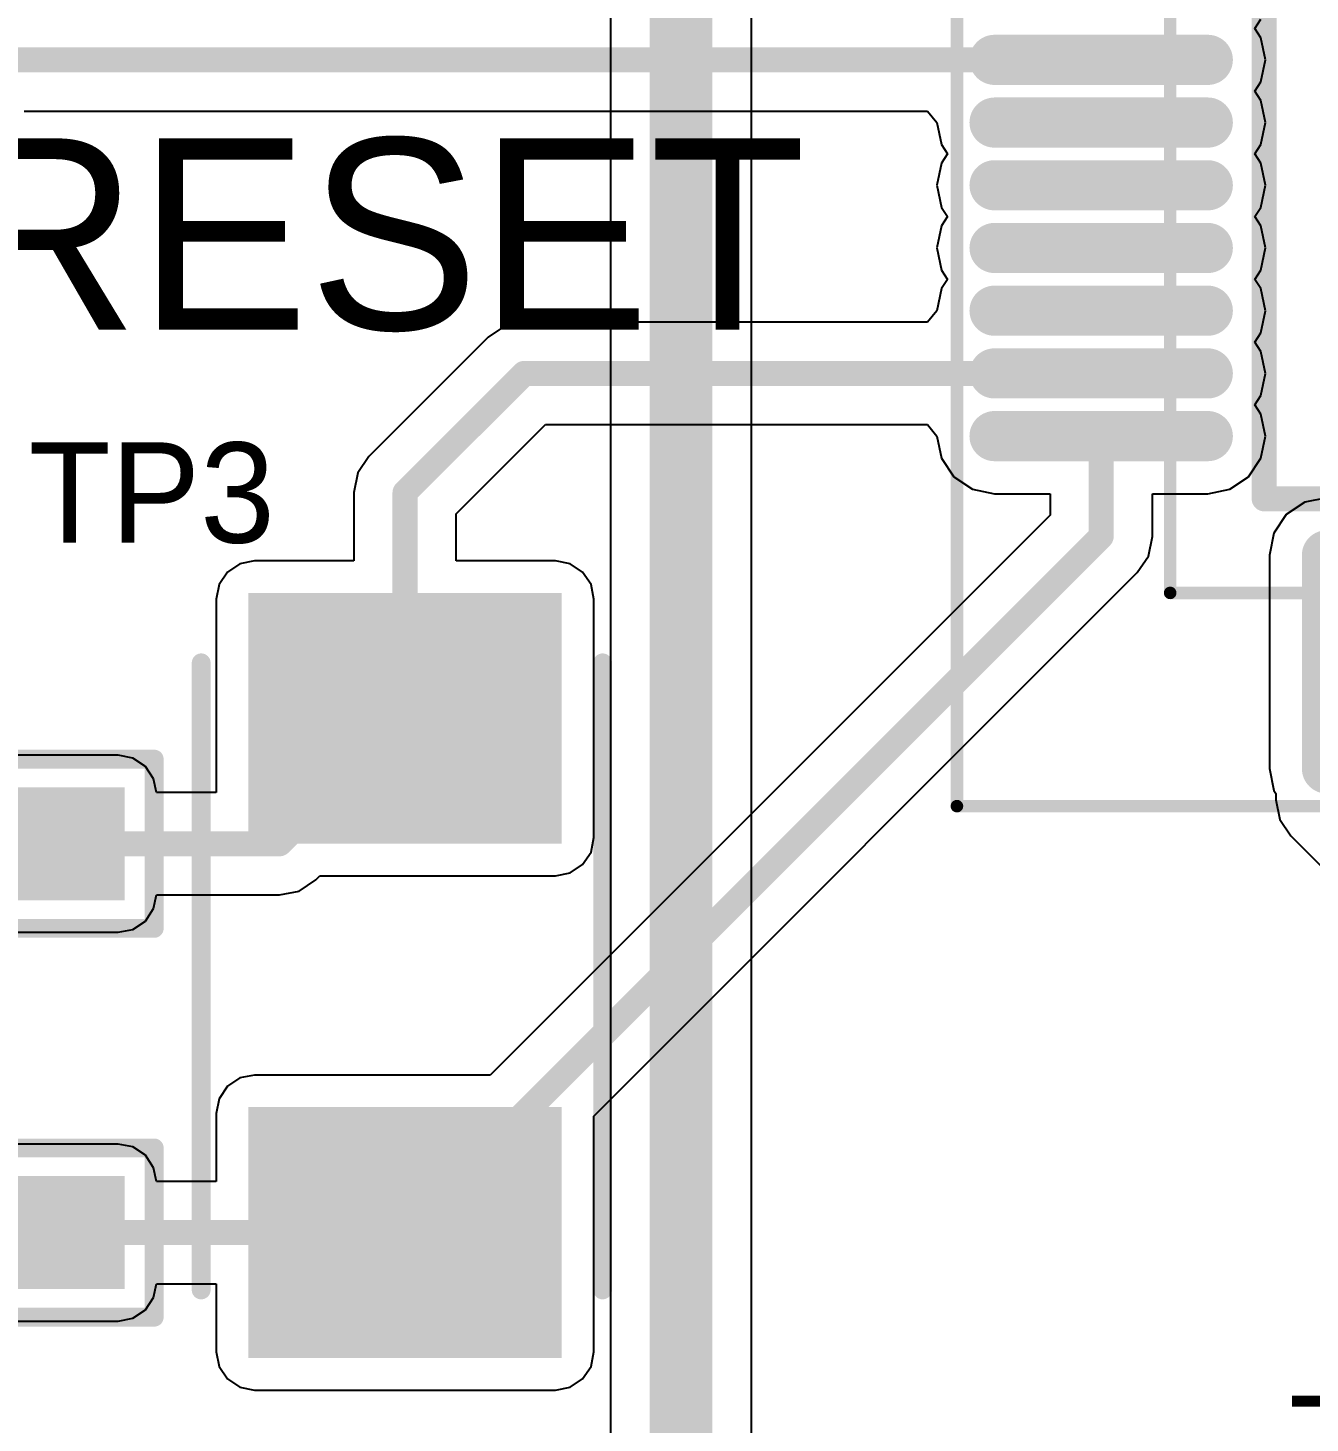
# Model space of a CAD drawing. Header units: millimetres. Extents: x 21 to 336, y 20 to 129.
# Drawn here: x 34.79 to 45.02, y 40.88 to 52 of the extents above; entities that cross this region are included whole.
import ezdxf

# ---------------------------------------------------------------- set-up
doc = ezdxf.new("R2010")
doc.units = ezdxf.units.MM
for name, color, linetype in [('BottomLayer', 5, 'Continuous'), ('Mechanical13', 56, 'Continuous'), ('Mechanical15', 56, 'Continuous'), ('TopLayer', 1, 'Continuous'), ('TopOverlay', 2, 'Continuous'), ('TopPaste', 8, 'Continuous'), ('TopSolder', 216, 'Continuous')]:
    doc.layers.add(name, color=color, linetype=linetype)

# ---------------------------------------------------------------- blocks, each defined once
blk = doc.blocks.new('SMD_RC0603_7')
at = {"layer": 'TopLayer'}
for points in [[(-1.314, -0.4), (-0.414, -0.4), (-1.314, 0.4), (-0.414, 0.4)], [(0.414, -0.4), (1.314, -0.4), (0.414, 0.4), (1.314, 0.4)]]:
    blk.add_solid(points, dxfattribs=at)
at = {"layer": 'TopOverlay', "const_width": 0.15}
for points in [[(1.6, 0.675), (-1.6, 0.675)], [(-1.6, 0.675), (-1.6, -0.675)], [(1.6, 0.675), (1.6, -0.675)], [(1.6, -0.675), (-1.6, -0.675)]]:
    blk.add_lwpolyline(points, dxfattribs=at)
at = {"layer": 'TopOverlay', "const_width": 0.075}
for points in [[(-1.638, 0.675, 1), (-1.563, 0.675, 1)], [(-1.638, 0.675, 1), (-1.563, 0.675, 1)], [(1.563, 0.675, 1), (1.638, 0.675, 1)], [(1.563, 0.675, 1), (1.638, 0.675, 1)], [(-1.638, -0.675, 1), (-1.563, -0.675, 1)], [(-1.638, -0.675, 1), (-1.563, -0.675, 1)], [(1.563, -0.675, 1), (1.638, -0.675, 1)], [(1.563, -0.675, 1), (1.638, -0.675, 1)]]:
    blk.add_lwpolyline(points, format="xyb", close=True, dxfattribs=at)
at = {"layer": 'TopPaste'}
for points in [[(-1.314, -0.4), (-0.414, -0.4), (-1.314, 0.4), (-0.414, 0.4)], [(0.414, -0.4), (1.314, -0.4), (0.414, 0.4), (1.314, 0.4)]]:
    blk.add_solid(points, dxfattribs=at)
at = {"layer": 'TopSolder'}
for points in [[(-1.364, -0.45), (-0.364, -0.45), (-1.364, 0.45), (-0.364, 0.45)], [(0.364, -0.45), (1.364, -0.45), (0.364, 0.45), (1.364, 0.45)]]:
    blk.add_solid(points, dxfattribs=at)
blk = doc.blocks.new('SMD_RC0603_9')
at = {"layer": 'TopLayer'}
for points in [[(-1.314, -0.4), (-0.414, -0.4), (-1.314, 0.4), (-0.414, 0.4)], [(0.414, -0.4), (1.314, -0.4), (0.414, 0.4), (1.314, 0.4)]]:
    blk.add_solid(points, dxfattribs=at)
at = {"layer": 'TopOverlay', "const_width": 0.15}
for points in [[(1.6, 0.675), (-1.6, 0.675)], [(-1.6, 0.675), (-1.6, -0.675)], [(1.6, 0.675), (1.6, -0.675)], [(1.6, -0.675), (-1.6, -0.675)]]:
    blk.add_lwpolyline(points, dxfattribs=at)
at = {"layer": 'TopOverlay', "const_width": 0.075}
for points in [[(-1.638, 0.675, 1), (-1.563, 0.675, 1)], [(-1.638, 0.675, 1), (-1.563, 0.675, 1)], [(1.563, 0.675, 1), (1.638, 0.675, 1)], [(1.563, 0.675, 1), (1.638, 0.675, 1)], [(-1.638, -0.675, 1), (-1.563, -0.675, 1)], [(-1.638, -0.675, 1), (-1.563, -0.675, 1)], [(1.563, -0.675, 1), (1.638, -0.675, 1)], [(1.563, -0.675, 1), (1.638, -0.675, 1)]]:
    blk.add_lwpolyline(points, format="xyb", close=True, dxfattribs=at)
at = {"layer": 'TopPaste'}
for points in [[(-1.314, -0.4), (-0.414, -0.4), (-1.314, 0.4), (-0.414, 0.4)], [(0.414, -0.4), (1.314, -0.4), (0.414, 0.4), (1.314, 0.4)]]:
    blk.add_solid(points, dxfattribs=at)
at = {"layer": 'TopSolder'}
for points in [[(-1.364, -0.45), (-0.364, -0.45), (-1.364, 0.45), (-0.364, 0.45)], [(0.364, -0.45), (1.364, -0.45), (0.364, 0.45), (1.364, 0.45)]]:
    blk.add_solid(points, dxfattribs=at)
blk = doc.blocks.new('LQFP80_N_18')
at = {"layer": 'Mechanical13', "const_width": 0.1}
for points in [[(-6, -6), (-6, 6)], [(-6, -6), (6, -6)]]:
    blk.add_lwpolyline(points, dxfattribs=at)
at = {"layer": 'Mechanical13', "const_width": 0.05}
blk.add_lwpolyline([(-6.025, -6, 1), (-5.975, -6, 1)], format="xyb", close=True, dxfattribs=at)
blk.add_lwpolyline([(-6.025, -6, 1), (-5.975, -6, 1)], format="xyb", close=True, dxfattribs=at)
at = {"layer": 'Mechanical15', "const_width": 0.1}
for points in [[(-7.7, -7.7), (-7.7, 7.7)], [(-7.7, -7.7), (7.7, -7.7)]]:
    blk.add_lwpolyline(points, dxfattribs=at)
at = {"layer": 'Mechanical15', "const_width": 0.05}
blk.add_lwpolyline([(-7.725, -7.7, 1), (-7.675, -7.7, 1)], format="xyb", close=True, dxfattribs=at)
blk.add_lwpolyline([(-7.725, -7.7, 1), (-7.675, -7.7, 1)], format="xyb", close=True, dxfattribs=at)
at = {"layer": 'TopLayer', "const_width": 0.3}
for points in [[(-7.4, -1.75), (-5.7, -1.75)], [(-7.4, -2.25), (-5.7, -2.25)], [(-7.4, -2.75), (-5.7, -2.75)], [(-7.4, -3.25), (-5.7, -3.25)], [(-7.4, -3.75), (-5.7, -3.75)], [(-7.4, -4.25), (-5.7, -4.25)], [(-7.4, -4.75), (-5.7, -4.75)], [(-4.75, -5.7), (-4.75, -7.4)]]:
    blk.add_lwpolyline(points, dxfattribs=at)
at = {"layer": 'TopLayer', "const_width": 0.15}
for points in [[(-7.475, -1.75, 1), (-7.325, -1.75, 1)], [(-5.775, -1.75, 1), (-5.625, -1.75, 1)], [(-7.475, -2.25, 1), (-7.325, -2.25, 1)], [(-5.775, -2.25, 1), (-5.625, -2.25, 1)], [(-7.475, -2.75, 1), (-7.325, -2.75, 1)], [(-5.775, -2.75, 1), (-5.625, -2.75, 1)], [(-7.475, -3.25, 1), (-7.325, -3.25, 1)], [(-5.775, -3.25, 1), (-5.625, -3.25, 1)], [(-7.475, -3.75, 1), (-7.325, -3.75, 1)], [(-5.775, -3.75, 1), (-5.625, -3.75, 1)], [(-7.475, -4.25, 1), (-7.325, -4.25, 1)], [(-5.775, -4.25, 1), (-5.625, -4.25, 1)], [(-7.475, -4.75, 1), (-7.325, -4.75, 1)], [(-5.775, -4.75, 1), (-5.625, -4.75, 1)], [(-4.825, -5.7, 1), (-4.675, -5.7, 1)], [(-4.825, -7.4, 1), (-4.675, -7.4, 1)]]:
    blk.add_lwpolyline(points, format="xyb", close=True, dxfattribs=at)
at = {"layer": 'TopOverlay', "const_width": 0.2}
for points in [[(-5.25, -5.25), (-5.25, 5.25)], [(-5.25, -5.25), (5.25, -5.25)]]:
    blk.add_lwpolyline(points, dxfattribs=at)
at = {"layer": 'TopOverlay', "const_width": 0.1}
blk.add_lwpolyline([(-5.3, -5.25, 1), (-5.2, -5.25, 1)], format="xyb", close=True, dxfattribs=at)
blk.add_lwpolyline([(-5.3, -5.25, 1), (-5.2, -5.25, 1)], format="xyb", close=True, dxfattribs=at)
at = {"layer": 'TopPaste', "const_width": 0.3}
for points in [[(-7.4, -1.75), (-5.7, -1.75)], [(-7.4, -2.25), (-5.7, -2.25)], [(-7.4, -2.75), (-5.7, -2.75)], [(-7.4, -3.25), (-5.7, -3.25)], [(-7.4, -3.75), (-5.7, -3.75)], [(-7.4, -4.25), (-5.7, -4.25)], [(-7.4, -4.75), (-5.7, -4.75)], [(-4.75, -5.7), (-4.75, -7.4)]]:
    blk.add_lwpolyline(points, dxfattribs=at)
at = {"layer": 'TopPaste', "const_width": 0.15}
for points in [[(-7.475, -1.75, 1), (-7.325, -1.75, 1)], [(-5.775, -1.75, 1), (-5.625, -1.75, 1)], [(-7.475, -2.25, 1), (-7.325, -2.25, 1)], [(-5.775, -2.25, 1), (-5.625, -2.25, 1)], [(-7.475, -2.75, 1), (-7.325, -2.75, 1)], [(-5.775, -2.75, 1), (-5.625, -2.75, 1)], [(-7.475, -3.25, 1), (-7.325, -3.25, 1)], [(-5.775, -3.25, 1), (-5.625, -3.25, 1)], [(-7.475, -3.75, 1), (-7.325, -3.75, 1)], [(-5.775, -3.75, 1), (-5.625, -3.75, 1)], [(-7.475, -4.25, 1), (-7.325, -4.25, 1)], [(-5.775, -4.25, 1), (-5.625, -4.25, 1)], [(-7.475, -4.75, 1), (-7.325, -4.75, 1)], [(-5.775, -4.75, 1), (-5.625, -4.75, 1)], [(-4.825, -5.7, 1), (-4.675, -5.7, 1)], [(-4.825, -7.4, 1), (-4.675, -7.4, 1)]]:
    blk.add_lwpolyline(points, format="xyb", close=True, dxfattribs=at)
at = {"layer": 'TopSolder', "const_width": 0.4}
for points in [[(-7.4, -1.75), (-5.7, -1.75)], [(-7.4, -2.25), (-5.7, -2.25)], [(-7.4, -2.75), (-5.7, -2.75)], [(-7.4, -3.25), (-5.7, -3.25)], [(-7.4, -3.75), (-5.7, -3.75)], [(-7.4, -4.25), (-5.7, -4.25)], [(-7.4, -4.75), (-5.7, -4.75)], [(-4.75, -5.7), (-4.75, -7.4)]]:
    blk.add_lwpolyline(points, dxfattribs=at)
at = {"layer": 'TopSolder', "const_width": 0.2}
for points in [[(-7.5, -1.75, 1), (-7.3, -1.75, 1)], [(-5.8, -1.75, 1), (-5.6, -1.75, 1)], [(-7.5, -2.25, 1), (-7.3, -2.25, 1)], [(-5.8, -2.25, 1), (-5.6, -2.25, 1)], [(-7.5, -2.75, 1), (-7.3, -2.75, 1)], [(-5.8, -2.75, 1), (-5.6, -2.75, 1)], [(-7.5, -3.25, 1), (-7.3, -3.25, 1)], [(-5.8, -3.25, 1), (-5.6, -3.25, 1)], [(-7.5, -3.75, 1), (-7.3, -3.75, 1)], [(-5.8, -3.75, 1), (-5.6, -3.75, 1)], [(-7.5, -4.25, 1), (-7.3, -4.25, 1)], [(-5.8, -4.25, 1), (-5.6, -4.25, 1)], [(-7.5, -4.75, 1), (-7.3, -4.75, 1)], [(-5.8, -4.75, 1), (-5.6, -4.75, 1)], [(-4.85, -5.7, 1), (-4.65, -5.7, 1)], [(-4.85, -7.4, 1), (-4.65, -7.4, 1)]]:
    blk.add_lwpolyline(points, format="xyb", close=True, dxfattribs=at)
blk = doc.blocks.new('QABM3_32')
at = {"layer": 'TopLayer'}
for points in [[(-0.95, -1.2), (0.95, -1.2), (-0.95, 1.2), (0.95, 1.2)], [(3.15, -1.2), (5.05, -1.2), (3.15, 1.2), (5.05, 1.2)]]:
    blk.add_solid(points, dxfattribs=at)
at = {"layer": 'TopOverlay', "const_width": 0.15}
for points in [[(4.557, 1.575), (-0.443, 1.575)], [(4.557, -1.625), (-0.443, -1.625)]]:
    blk.add_lwpolyline(points, dxfattribs=at)
at = {"layer": 'TopOverlay', "const_width": 0.075}
for points in [[(-0.48, 1.575, 1), (-0.405, 1.575, 1)], [(4.52, 1.575, 1), (4.595, 1.575, 1)], [(-0.48, -1.625, 1), (-0.405, -1.625, 1)], [(4.52, -1.625, 1), (4.595, -1.625, 1)]]:
    blk.add_lwpolyline(points, format="xyb", close=True, dxfattribs=at)
at = {"layer": 'TopPaste'}
for points in [[(-0.95, -1.2), (0.95, -1.2), (-0.95, 1.2), (0.95, 1.2)], [(3.15, -1.2), (5.05, -1.2), (3.15, 1.2), (5.05, 1.2)]]:
    blk.add_solid(points, dxfattribs=at)
at = {"layer": 'TopSolder'}
for points in [[(-1, -1.25), (1, -1.25), (-1, 1.25), (1, 1.25)], [(3.1, -1.25), (5.1, -1.25), (3.1, 1.25), (5.1, 1.25)]]:
    blk.add_solid(points, dxfattribs=at)

msp = doc.modelspace()

# ---------------------------------------------------------------- linework, layer by layer
at = {"layer": 'BottomLayer'}
for p, q in [((39.439, 52.569), (39.439, 35.4)), ((40.561, 35.632), (40.561, 52.309))]:
    msp.add_line(p, q, dxfattribs=at)
at = {"layer": 'BottomLayer', "const_width": 0.5}
msp.add_lwpolyline([(40, 35.4), (40, 64.5)], dxfattribs=at)
at = {"layer": 'TopLayer'}
for p, q in [((44.574, 52), (44.624, 52.074)), ((44.624, 51.926), (44.574, 52)), ((44.659, 51.75), (44.624, 51.926)), ((44.624, 51.574), (44.659, 51.75)), ((44.574, 51.5), (44.624, 51.574)), ((44.624, 51.426), (44.574, 51.5)), ((44.659, 51.25), (44.624, 51.426)), ((34.763, 51.342), (41.966, 51.342)), ((41.966, 51.342), (42.041, 51.25)), ((42.041, 51.25), (42.076, 51.074)), ((44.624, 51.074), (44.659, 51.25)), ((42.076, 51.074), (42.126, 51)), ((44.574, 51), (44.624, 51.074)), ((42.126, 51), (42.076, 50.926)), ((44.624, 50.926), (44.574, 51)), ((42.076, 50.926), (42.041, 50.75)), ((44.659, 50.75), (44.624, 50.926)), ((42.041, 50.75), (42.076, 50.574)), ((44.624, 50.574), (44.659, 50.75)), ((42.076, 50.574), (42.126, 50.5)), ((44.574, 50.5), (44.624, 50.574)), ((42.076, 50.426), (42.041, 50.25)), ((42.126, 50.5), (42.076, 50.426)), ((44.624, 50.426), (44.574, 50.5)), ((44.659, 50.25), (44.624, 50.426)), ((42.041, 50.25), (42.076, 50.074)), ((44.624, 50.074), (44.659, 50.25)), ((42.076, 50.074), (42.126, 50)), ((44.574, 50), (44.624, 50.074)), ((42.126, 50), (42.076, 49.926)), ((44.624, 49.926), (44.574, 50)), ((42.076, 49.926), (42.041, 49.75)), ((44.659, 49.75), (44.624, 49.926)), ((42.041, 49.75), (41.966, 49.658)), ((44.624, 49.574), (44.659, 49.75)), ((38.594, 49.627), (38.462, 49.538)), ((38.75, 49.658), (38.594, 49.627)), ((41.966, 49.658), (38.75, 49.658)), ((38.75, 49.658), (38.75, 49.658)), ((38.462, 49.538), (37.512, 48.588)), ((44.574, 49.5), (44.624, 49.574)), ((44.624, 49.426), (44.574, 49.5)), ((44.659, 49.25), (44.624, 49.426)), ((44.624, 49.074), (44.659, 49.25)), ((44.574, 49), (44.624, 49.074)), ((44.624, 48.926), (44.574, 49)), ((38.208, 48.131), (38.919, 48.842)), ((38.919, 48.842), (41.966, 48.842)), ((41.966, 48.842), (42.041, 48.75)), ((44.659, 48.75), (44.624, 48.926)), ((42.041, 48.75), (42.076, 48.574)), ((44.624, 48.574), (44.659, 48.75)), ((37.512, 48.588), (37.423, 48.456)), ((42.076, 48.574), (42.176, 48.426)), ((44.524, 48.426), (44.624, 48.574)), ((37.423, 48.456), (37.392, 48.3)), ((42.176, 48.426), (42.324, 48.326)), ((44.376, 48.326), (44.524, 48.426)), ((37.392, 48.3), (37.392, 48.3)), ((37.392, 48.3), (37.392, 47.756)), ((42.324, 48.326), (42.5, 48.291)), ((42.5, 48.291), (42.942, 48.291)), ((42.942, 48.291), (42.942, 48.119)), ((43.758, 47.95), (43.758, 48.291)), ((43.758, 48.291), (44.2, 48.291)), ((44.2, 48.291), (44.376, 48.326)), ((44.974, 48.224), (44.826, 48.124)), ((45.15, 48.259), (44.974, 48.224)), ((38.208, 47.756), (38.208, 48.131)), ((42.942, 48.119), (38.479, 43.656)), ((44.826, 48.124), (44.726, 47.976)), ((43.727, 47.794), (43.758, 47.95)), ((44.726, 47.976), (44.691, 47.8)), ((36.483, 47.733), (36.384, 47.666)), ((36.6, 47.756), (36.483, 47.733)), ((37.392, 47.756), (36.6, 47.756)), ((39, 47.756), (38.208, 47.756)), ((39.117, 47.733), (39, 47.756)), ((39.216, 47.666), (39.117, 47.733)), ((43.638, 47.662), (43.727, 47.794)), ((44.691, 47.8), (44.691, 46.1)), ((36.384, 47.666), (36.317, 47.567)), ((39.283, 47.567), (39.216, 47.666)), ((39.306, 43.329), (43.638, 47.662)), ((43.638, 47.662), (43.638, 47.662)), ((36.317, 47.567), (36.294, 47.45)), ((39.306, 47.45), (39.283, 47.567)), ((36.294, 47.45), (36.294, 45.908)), ((39.306, 45.55), (39.306, 47.45)), ((35.514, 46.206), (34.614, 46.206)), ((35.631, 46.183), (35.514, 46.206)), ((35.73, 46.116), (35.631, 46.183)), ((35.796, 46.017), (35.73, 46.116)), ((44.691, 46.1), (44.726, 45.924)), ((35.818, 45.908), (35.796, 46.017)), ((36.294, 45.908), (35.818, 45.908)), ((44.726, 45.924), (44.742, 45.9)), ((44.742, 45.9), (44.742, 45.85)), ((44.742, 45.85), (44.742, 45.85)), ((44.742, 45.85), (44.773, 45.694)), ((44.773, 45.694), (44.862, 45.562)), ((39.283, 45.433), (39.306, 45.55)), ((44.862, 45.562), (47.947, 42.476)), ((39.216, 45.334), (39.283, 45.433)), ((39.117, 45.267), (39.216, 45.334)), ((36.956, 45.123), (37.088, 45.212)), ((37.088, 45.212), (37.121, 45.244)), ((37.121, 45.244), (39, 45.244)), ((39, 45.244), (39.117, 45.267)), ((35.796, 44.983), (35.818, 45.092)), ((35.818, 45.092), (36.8, 45.092)), ((36.8, 45.092), (36.956, 45.123)), ((36.8, 45.092), (36.8, 45.092)), ((35.73, 44.884), (35.796, 44.983)), ((35.631, 44.817), (35.73, 44.884)), ((34.614, 44.794), (35.514, 44.794)), ((35.514, 44.794), (35.631, 44.817)), ((36.483, 43.633), (36.384, 43.566)), ((36.6, 43.656), (36.483, 43.633)), ((38.479, 43.656), (36.6, 43.656)), ((36.384, 43.566), (36.317, 43.467)), ((36.317, 43.467), (36.294, 43.35)), ((36.294, 43.35), (36.294, 42.808)), ((39.306, 41.45), (39.306, 43.329)), ((35.514, 43.106), (34.614, 43.106)), ((35.631, 43.083), (35.514, 43.106)), ((35.73, 43.016), (35.631, 43.083)), ((35.796, 42.917), (35.73, 43.016)), ((35.818, 42.808), (35.796, 42.917)), ((36.294, 42.808), (35.818, 42.808)), ((35.796, 41.883), (35.818, 41.992)), ((35.818, 41.992), (36.294, 41.992)), ((36.294, 41.992), (36.294, 41.45)), ((35.73, 41.784), (35.796, 41.883)), ((35.514, 41.694), (35.631, 41.717)), ((35.631, 41.717), (35.73, 41.784)), ((34.614, 41.694), (35.514, 41.694)), ((36.294, 41.45), (36.317, 41.333)), ((39.283, 41.333), (39.306, 41.45)), ((36.317, 41.333), (36.384, 41.234)), ((39.216, 41.234), (39.283, 41.333)), ((36.384, 41.234), (36.483, 41.167)), ((36.483, 41.167), (36.6, 41.144)), ((39, 41.144), (39.117, 41.167)), ((39.117, 41.167), (39.216, 41.234)), ((36.6, 41.144), (39, 41.144))]:
    msp.add_line(p, q, dxfattribs=at)
at = {"layer": 'TopLayer', "const_width": 0.2}
for points in [[(34.594, 51.75), (43.35, 51.75)], [(37.8, 48.3), (38.75, 49.25)], [(38.75, 49.25), (43.35, 49.25)], [(43.35, 47.95), (43.35, 48.75)], [(37.8, 46.5), (37.8, 48.3)], [(37.8, 42.4), (43.35, 47.95)], [(36.8, 45.5), (37.8, 46.5)], [(35.064, 45.5), (36.8, 45.5)], [(35.064, 42.4), (37.8, 42.4)]]:
    msp.add_lwpolyline(points, dxfattribs=at)
at = {"layer": 'TopLayer', "const_width": 0.1}
for points in [[(43.3, 51.75, 1), (43.4, 51.75, 1)], [(38.7, 49.25, 1), (38.8, 49.25, 1)], [(38.7, 49.25, 1), (38.8, 49.25, 1)], [(43.3, 49.25, 1), (43.4, 49.25, 1)], [(43.3, 48.75, 1), (43.4, 48.75, 1)], [(37.75, 48.3, 1), (37.85, 48.3, 1)], [(37.75, 48.3, 1), (37.85, 48.3, 1)], [(43.3, 47.95, 1), (43.4, 47.95, 1)], [(43.3, 47.95, 1), (43.4, 47.95, 1)], [(37.75, 46.5, 1), (37.85, 46.5, 1)], [(37.75, 46.5, 1), (37.85, 46.5, 1)], [(35.014, 45.5, 1), (35.114, 45.5, 1)], [(36.75, 45.5, 1), (36.85, 45.5, 1)], [(36.75, 45.5, 1), (36.85, 45.5, 1)], [(35.014, 42.4, 1), (35.114, 42.4, 1)], [(37.75, 42.4, 1), (37.85, 42.4, 1)], [(37.75, 42.4, 1), (37.85, 42.4, 1)]]:
    msp.add_lwpolyline(points, format="xyb", close=True, dxfattribs=at)

# ---------------------------------------------------------------- block references
msp.add_blockref('LQFP80_N_18', (49.9, 53.5))
for name, p, rotation in [('QABM3_32', (37.8, 46.5), 270), ('SMD_RC0603_7', (34.2, 45.5), 180), ('SMD_RC0603_9', (34.2, 42.4), 180)]:
    msp.add_blockref(name, p, dxfattribs=dict(rotation=rotation))

# ---------------------------------------------------------------- texts
at = {"layer": 'TopOverlay'}
msp.add_text('RESET', height=1.524, rotation=360, dxfattribs=at).set_placement((34.2, 49.6))
for s, p in [('TP3', (34.8, 47.9)), ('ZD8', (44.8, 40.3))]:
    msp.add_text(s, height=0.8, dxfattribs=at).set_placement(p)

doc.saveas('drawing.dxf')
